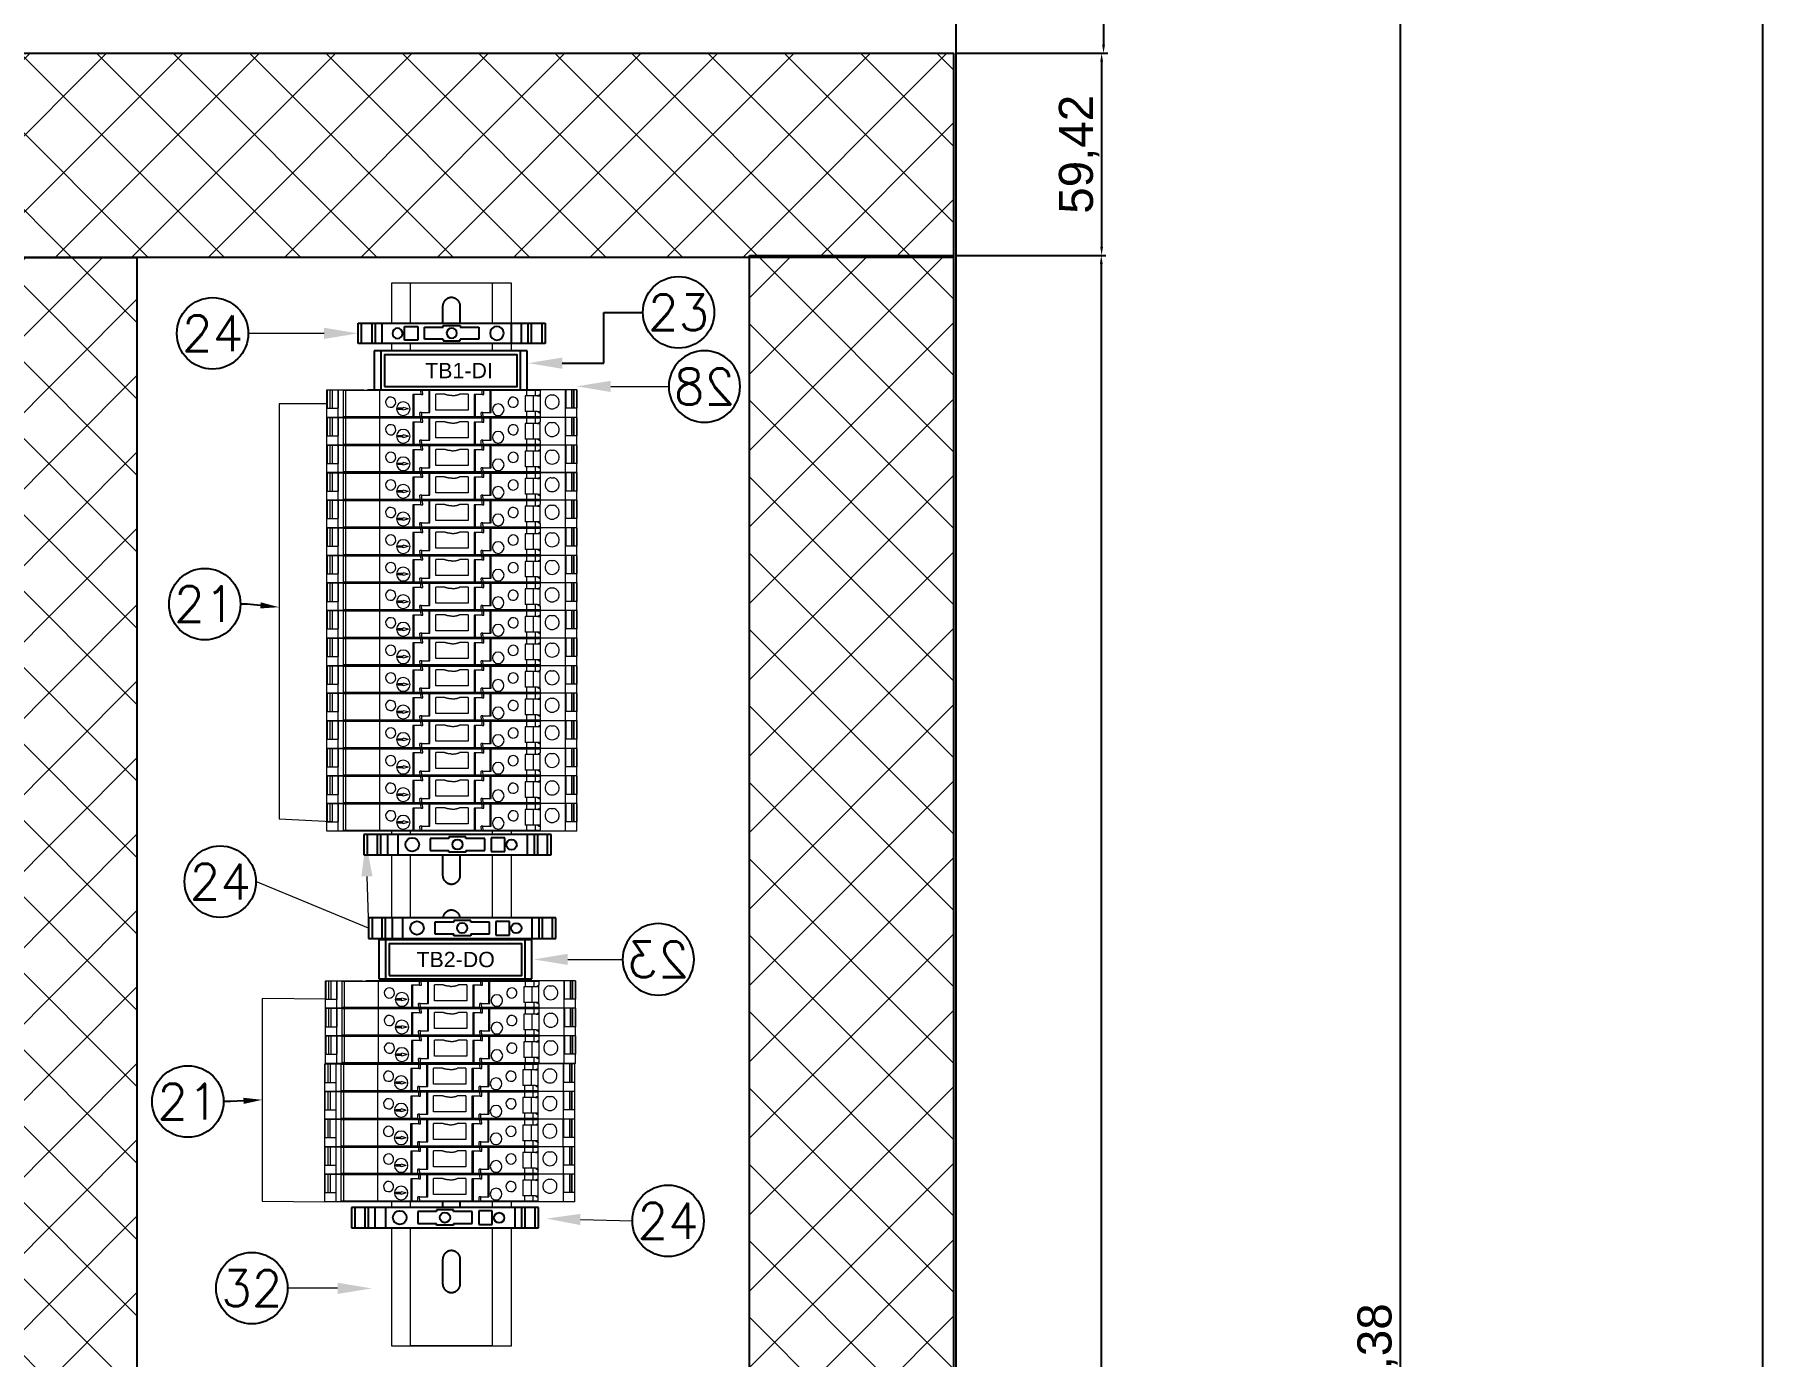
# Model space of a CAD drawing. Header units: millimetres. Extents: x 2205 to 3814, y 620 to 2277.
# Drawn here: x 3306 to 3814, y 1456 to 1845 of the extents above; entities that cross this region are included whole.
import ezdxf
from ezdxf import colors
from ezdxf.entities.mleader import LeaderData, LeaderLine
from ezdxf.enums import TextEntityAlignment as Align
from ezdxf.math import Vec2, Vec3

# ---------------------------------------------------------------- set-up
doc = ezdxf.new("R2010")
doc.units = ezdxf.units.MM
doc.set_wipeout_variables(frame=1)
for name, color, linetype, lineweight in [('EL-achurados', 7, 'Continuous', 9), ('EL-componentes', 7, 'Continuous', 25), ('EL-Cotas', 7, 'Continuous', 18)]:
    doc.layers.add(name, color=color, linetype=linetype, lineweight=lineweight)
doc.styles.add('ROMANS', font='romans.shx', dxfattribs={"height": 14})
doc.styles.get("Standard").update_dxf_attribs({"font": 'arial.ttf'})
doc.dimstyles.new('ISO-25', dxfattribs={"dimtxt": 2.5, "dimasz": 2.5, "dimexe": 1.25, "dimexo": 0.625, "dimtad": 1, "dimtxsty": 'Standard', "dimcen": 2.5, "dimadec": 0, "dimazin": 0, "dimtfac": 1, "dimtmove": 0, "dimatfit": 3, "dimfxl": 1, "dimarcsym": 0})

# ---------------------------------------------------------------- blocks, each defined once
blk = doc.blocks.new('*U20')
blk.add_wipeout([(1.79, 48.55), (314.15, 48.55), (314.15, 13.55), (1.79, 13.55)])
for points in [[(1.78, 48.55), (314.16, 48.55), (314.16, 13.55), (1.78, 13.55)], [(1.79, 43.05), (314.15, 43.05), (314.15, 19.05), (1.79, 19.05), (1.79, 31.05)]]:
    blk.add_lwpolyline(points, close=True)
at = {"layer": 'EL-componentes', "color": 7, "linetype": 'Continuous', "lineweight": 25}
for points in [[(15.76, 33.55), (12.29, 33.55), (8.82, 33.55), (6.04, 33.55), (6.04, 31.05), (6.04, 28.55), (8.82, 28.55), (12.29, 28.55), (15.76, 28.55), (17.37, 28.55), (18.17, 29.8), (18.97, 31.05), (18.17, 32.3), (17.37, 33.55), (15.76, 33.55)], [(35.76, 33.55), (32.29, 33.55), (28.82, 33.55), (26.04, 33.55), (26.04, 31.05), (26.04, 28.55), (28.82, 28.55), (32.29, 28.55), (35.76, 28.55), (37.37, 28.55), (38.17, 29.8), (38.97, 31.05), (38.17, 32.3), (37.37, 33.55), (35.76, 33.55)], [(55.76, 33.55), (52.29, 33.55), (48.82, 33.55), (46.04, 33.55), (46.04, 31.05), (46.04, 28.55), (48.82, 28.55), (52.29, 28.55), (55.76, 28.55), (57.37, 28.55), (58.17, 29.8), (58.97, 31.05), (58.17, 32.3), (57.37, 33.55), (55.76, 33.55)], [(75.76, 33.55), (72.29, 33.55), (68.82, 33.55), (66.04, 33.55), (66.04, 31.05), (66.04, 28.55), (68.82, 28.55), (72.29, 28.55), (75.76, 28.55), (77.37, 28.55), (78.17, 29.8), (78.97, 31.05), (78.17, 32.3), (77.37, 33.55), (75.76, 33.55)], [(95.76, 33.55), (92.29, 33.55), (88.82, 33.55), (86.04, 33.55), (86.04, 31.05), (86.04, 28.55), (88.82, 28.55), (92.29, 28.55), (95.76, 28.55), (97.37, 28.55), (98.17, 29.8), (98.97, 31.05), (98.17, 32.3), (97.37, 33.55), (95.76, 33.55)], [(115.76, 33.55), (112.29, 33.55), (108.82, 33.55), (106.04, 33.55), (106.04, 31.05), (106.04, 28.55), (108.82, 28.55), (112.29, 28.55), (115.76, 28.55), (117.37, 28.55), (118.17, 29.8), (118.97, 31.05), (118.17, 32.3), (117.37, 33.55), (115.76, 33.55)], [(135.76, 33.55), (132.29, 33.55), (128.82, 33.55), (126.04, 33.55), (126.04, 31.05), (126.04, 28.55), (128.82, 28.55), (132.29, 28.55), (135.76, 28.55), (137.37, 28.55), (138.17, 29.8), (138.97, 31.05), (138.17, 32.3), (137.37, 33.55), (135.76, 33.55)], [(155.76, 33.55), (152.29, 33.55), (148.82, 33.55), (146.04, 33.55), (146.04, 31.05), (146.04, 28.55), (148.82, 28.55), (152.29, 28.55), (155.76, 28.55), (157.37, 28.55), (158.17, 29.8), (158.97, 31.05), (158.17, 32.3), (157.37, 33.55), (155.76, 33.55)], [(175.76, 33.55), (172.29, 33.55), (168.82, 33.55), (166.04, 33.55), (166.04, 31.05), (166.04, 28.55), (168.82, 28.55), (172.29, 28.55), (175.76, 28.55), (177.37, 28.55), (178.17, 29.8), (178.97, 31.05), (178.17, 32.3), (177.37, 33.55), (175.76, 33.55)], [(195.76, 33.55), (192.29, 33.55), (188.82, 33.55), (186.04, 33.55), (186.04, 31.05), (186.04, 28.55), (188.82, 28.55), (192.29, 28.55), (195.76, 28.55), (197.37, 28.55), (198.17, 29.8), (198.97, 31.05), (198.17, 32.3), (197.37, 33.55), (195.76, 33.55)], [(215.76, 33.55), (212.29, 33.55), (208.82, 33.55), (206.04, 33.55), (206.04, 31.05), (206.04, 28.55), (208.82, 28.55), (212.29, 28.55), (215.76, 28.55), (217.37, 28.55), (218.17, 29.8), (218.97, 31.05), (218.17, 32.3), (217.37, 33.55), (215.76, 33.55)], [(235.76, 33.55), (232.29, 33.55), (228.82, 33.55), (226.04, 33.55), (226.04, 31.05), (226.04, 28.55), (228.82, 28.55), (232.29, 28.55), (235.76, 28.55), (237.37, 28.55), (238.17, 29.8), (238.97, 31.05), (238.17, 32.3), (237.37, 33.55), (235.76, 33.55)], [(255.76, 33.55), (252.29, 33.55), (248.82, 33.55), (246.04, 33.55), (246.04, 31.05), (246.04, 28.55), (248.82, 28.55), (252.29, 28.55), (255.76, 28.55), (257.37, 28.55), (258.17, 29.8), (258.97, 31.05), (258.17, 32.3), (257.37, 33.55), (255.76, 33.55)], [(275.76, 33.55), (272.29, 33.55), (268.82, 33.55), (266.04, 33.55), (266.04, 31.05), (266.04, 28.55), (268.82, 28.55), (272.29, 28.55), (275.76, 28.55), (277.37, 28.55), (278.17, 29.8), (278.97, 31.05), (278.17, 32.3), (277.37, 33.55), (275.76, 33.55)], [(295.76, 33.55), (292.29, 33.55), (288.82, 33.55), (286.04, 33.55), (286.04, 31.05), (286.04, 28.55), (288.82, 28.55), (292.29, 28.55), (295.76, 28.55), (297.37, 28.55), (298.17, 29.8), (298.97, 31.05), (298.17, 32.3), (297.37, 33.55), (295.76, 33.55)]]:
    blk.add_rational_spline(points, [1, 1, 1, 0.707107250279, 1, 0.707107250279, 1, 1, 1, 0.866024791583, 1, 0.866024791583, 1, 0.866024791583, 1], degree=2, knots=[0, 0, 0, 1, 1, 2.570795, 2.570795, 4.14159, 4.14159, 5.14159, 5.14159, 6.18879, 6.18879, 7.23599, 7.23599, 8.28319, 8.28319, 8.28319], dxfattribs=at)
blk = doc.blocks.new('1492-erl35')
at = {"color": 7, "linetype": 'Continuous', "lineweight": 20}
blk.add_wipeout([(0, -27.5), (6, -27.5), (6, 27.5), (0, 27.5)], dxfattribs=at).dxf.layer = 'EL-componentes'
at = {"layer": 'EL-componentes', "color": 7, "linetype": 'Continuous'}
for p, q in [((6, 27.5), (0, 27.5)), ((0, 27.5), (0, -27.5)), ((6, 26.5), (0, 26.5)), ((6, -27.5), (6, 27.5)), ((0, 23.5), (6, 23.5)), ((0, 22.5), (6, 22.5)), ((0, 20.5), (6, 20.5)), ((6, 17.5), (0, 17.5)), ((4.8, 8), (1.3, 8)), ((1.3, 8), (1.3, 2.5)), ((4.8, 2.5), (4.8, 8)), ((0.8, -2.5), (0.8, 2.5)), ((0.8, 2.5), (1.3, 2.5)), ((5.3, 2.5), (4.8, 2.5)), ((5.3, -2.5), (5.3, 2.5)), ((1.3, -2.5), (0.8, -2.5)), ((1.3, -2.5), (1.3, -8)), ((4.8, -8), (4.8, -2.5)), ((4.8, -8), (4.8, -2.5)), ((4.8, -2.5), (5.3, -2.5)), ((5, -9.91), (1, -9.91)), ((1, -9.91), (1, -13.91)), ((1.3, -8), (4.8, -8)), ((5, -13.91), (5, -9.91)), ((1, -13.91), (5, -13.91)), ((6, -20.5), (0, -20.5)), ((6, -22.5), (0, -22.5)), ((6, -23.5), (0, -23.5)), ((0, -26.5), (6, -26.5)), ((0, -27.5), (6, -27.5))]:
    blk.add_line(p, q, dxfattribs=at)
for centre, radius in [((3.05, 13.29), 2), ((3.05, 0), 1.5), ((3, -15.9), 1.5)]:
    blk.add_circle(centre, radius, dxfattribs=at)
blk = doc.blocks.new('1492-JD3FB')
at = {"color": 7, "linetype": 'Continuous', "lineweight": 9}
blk.add_wipeout([(36.75, 0), (36.75, -8.1), (-36.75, -8.1), (-36.75, -6.35), (-36.75, 0), (-36.75, 0)], dxfattribs=at).dxf.layer = 'EL-componentes'
at = {"layer": 'EL-componentes', "color": 7, "linetype": 'Continuous', "lineweight": 9}
for p, q in [((-36.75, 0), (36.75, 0)), ((-36.75, 0), (-36.75, -8.1)), ((-36.69, -2.7), (-33.45, -2.7)), ((-36.69, -8.1), (-36.69, -2.7)), ((-35.86, -8.1), (-35.86, -2.7)), ((-35.65, -8.1), (-35.65, -2.7)), ((-35.19, -8.1), (-35.19, -2.7)), ((-33.45, -8.1), (-33.45, -2.7)), ((-33.39, 0), (-33.39, -8.1)), ((-31.42, -3.93), (-31.01, -3.23)), ((-27.89, -3.23), (-27.48, -3.93)), ((-26.02, -0.2), (-9.16, -0.2)), ((-26.02, -0.2), (-26.02, -1.25)), ((-26, 0), (-26, -0.2)), ((-26, -1.26), (-26, -6.84)), ((-26, -1.71), (-25.22, -1.71)), ((-25.16, -1.75), (-21.52, -1.75)), ((-24.55, -0.2), (-24.55, -1.75)), ((-24, -1.75), (-24, -6.35)), ((-23.64, 0), (-23.64, -0.2)), ((-23.43, 0), (-23.43, -0.2)), ((-22.07, -0.2), (-22.07, -1.75)), ((-21.75, 0), (-21.75, -0.2)), ((-21.52, -6.35), (-21.52, -1.75)), ((-9.12, -1.45), (-11.53, -1.45)), ((-11.53, -1.45), (-11.53, -7.9)), ((-11.44, -7.9), (-11.44, -1.45)), ((-11.2, -7.9), (-11.2, -1.45)), ((-9.16, -0.2), (-9.12, -1.45)), ((-8.66, -0.2), (-8.62, -1.45)), ((-8.66, -0.2), (8.84, -0.2)), ((-6.85, -6.75), (-6.85, -0.2)), ((-6.52, -6.75), (-6.52, -0.2)), ((-4.77, -2.15), (4.73, -2.15)), ((-4.77, -6.85), (-4.77, -2.15)), ((4.73, -2.15), (4.73, -6.85)), ((8.88, -1.45), (6.47, -1.45)), ((6.47, -1.45), (6.47, -7.9)), ((6.8, -7.9), (6.8, -1.45)), ((8.84, -0.2), (8.88, -1.45)), ((9.34, -0.2), (9.38, -1.45)), ((9.34, -0.2), (31.97, -0.2)), ((11.15, -6.75), (11.15, -0.2)), ((11.48, -6.75), (11.48, -0.2)), ((12.78, -2.6), (14.28, -2.18)), ((12.78, -2.6), (14.28, -2.98)), ((14.28, -2.18), (14.28, -2.38)), ((14.28, -2.38), (15.78, -2.38)), ((14.28, -2.83), (14.28, -2.98)), ((15.78, -2.83), (14.28, -2.83)), ((15.78, -2.38), (15.78, -2.83)), ((21.26, -7.9), (21.26, -0.2)), ((22.85, 0), (22.85, -0.2)), ((26, 0), (26, -0.2)), ((31.26, -7.9), (31.26, -0.2)), ((31.97, -7.9), (31.97, -0.2)), ((33.39, 0), (33.39, -8.1)), ((36.69, -2.7), (33.45, -2.7)), ((33.45, -8.1), (33.45, -2.7)), ((35.19, -8.1), (35.19, -2.7)), ((35.86, -8.1), (35.86, -2.7)), ((36.69, -8.1), (36.69, -2.7)), ((36.75, 0), (36.75, -8.1)), ((-36.75, -8.1), (24.85, -8.1)), ((-29.04, -6.63), (-29.86, -6.63)), ((-26.02, -6.85), (-26.02, -7.9)), ((-26.02, -7.9), (-9.39, -7.9)), ((-25.22, -6.39), (-26, -6.39)), ((-26, -8.1), (-26, -7.9)), ((-25.16, -6.35), (-21.52, -6.35)), ((-24.55, -6.35), (-24.55, -7.9)), ((-23.64, -8.1), (-23.64, -7.9)), ((-23.43, -8.1), (-23.43, -7.9)), ((-22.07, -6.35), (-22.07, -7.9)), ((-21.75, -8.1), (-21.75, -7.9)), ((-9.43, -6.75), (-9.39, -7.9)), ((-8.93, -6.75), (-8.89, -7.9)), ((-8.93, -6.75), (-6.52, -6.75)), ((-8.89, -7.9), (8.61, -7.9)), ((-4.77, -6.85), (-2.23, -6.85)), ((0.04, -6.45), (-0.09, -6.45)), ((2.18, -6.85), (4.73, -6.85)), ((8.57, -6.75), (8.61, -7.9)), ((9.07, -6.75), (9.11, -7.9)), ((9.07, -6.75), (11.48, -6.75)), ((9.11, -7.9), (31.97, -7.9)), ((22.85, -7.9), (22.85, -8.1)), ((24.25, -8.1), (24.25, -7.9)), ((24.74, -8.1), (24.74, -7.9)), ((36.75, -8.1), (25.87, -8.1)), ((26, -7.9), (26, -8.1))]:
    blk.add_line(p, q, dxfattribs=at)
for centre, radius, start, end in [((-29.45, -4.6), 2.08, 161.2858, 258.7136), ((-29.45, -4.6), 2.08, 41.287, 138.7136), ((-29.45, -4.6), 2.08, 281.2869, 18.7136), ((-18.02, -4.5), 1.5, 331.3521, 331.352), ((-13.62, -2.3), 1.7, 0, 359.9999), ((14.28, -2.6), 2, 0, 359.9999), ((17.98, -4.5), 1.5, 331.3521, 331.352)]:
    blk.add_arc(centre, radius, start, end, dxfattribs=at)
for points, degree in [([(-25.16, -1.75), (-26.02, -1.25)], 1), ([(-9.12, -1.45), (-9.12, -1.45), (-9.01, -1.45), (-8.81, -1.45), (-8.62, -1.45)], 4), ([(8.88, -1.45), (8.88, -1.45), (8.99, -1.45), (9.19, -1.45), (9.38, -1.45)], 4), ([(-25.16, -6.35), (-26.02, -6.85)], 1), ([(-8.93, -6.75), (-8.93, -6.75), (-9.04, -6.75), (-9.23, -6.75), (-9.43, -6.75)], 4), ([(9.07, -6.75), (9.07, -6.75), (8.96, -6.75), (8.77, -6.75), (8.57, -6.75)], 4)]:
    blk.add_open_spline(points, degree=degree, dxfattribs=at)
for points, knots in [([(-8.66, -0.2), (-8.71, -0.2), (-8.75, -0.2), (-8.8, -0.2), (-8.89, -0.2), (-8.97, -0.2), (-9.01, -0.2), (-9.07, -0.2), (-9.12, -0.2), (-9.13, -0.2), (-9.15, -0.2), (-9.16, -0.2), (-9.16, -0.2), (-9.16, -0.2), (-9.16, -0.2)], [0, 0, 0, 0, 0, 0, 0.334792, 0.334792, 0.334792, 0.669872, 0.669872, 0.669872, 1.004866, 1.004866, 1.004866, 1.111, 1.111, 1.111, 1.111, 1.111, 1.111]), ([(9.34, -0.2), (9.29, -0.2), (9.25, -0.2), (9.2, -0.2), (9.11, -0.2), (9.03, -0.2), (8.99, -0.2), (8.93, -0.2), (8.88, -0.2), (8.87, -0.2), (8.85, -0.2), (8.84, -0.2), (8.84, -0.2), (8.84, -0.2), (8.84, -0.2)], [0, 0, 0, 0, 0, 0, 0.334792, 0.334792, 0.334792, 0.669872, 0.669872, 0.669872, 1.004866, 1.004866, 1.004866, 1.111, 1.111, 1.111, 1.111, 1.111, 1.111]), ([(-9.39, -7.9), (-9.34, -7.9), (-9.3, -7.9), (-9.25, -7.9), (-9.16, -7.9), (-9.08, -7.9), (-9.04, -7.9), (-8.98, -7.9), (-8.93, -7.9), (-8.92, -7.9), (-8.9, -7.9), (-8.89, -7.9), (-8.89, -7.9), (-8.89, -7.9), (-8.89, -7.9)], [0, 0, 0, 0, 0, 0, 0.334792, 0.334792, 0.334792, 0.669872, 0.669872, 0.669872, 1.004866, 1.004866, 1.004866, 1.111, 1.111, 1.111, 1.111, 1.111, 1.111]), ([(-0.09, -6.45), (-0.22, -6.45), (-0.35, -6.45), (-0.48, -6.46), (-0.7, -6.48), (-0.92, -6.51), (-1, -6.52), (-1.18, -6.55), (-1.35, -6.58), (-1.43, -6.6), (-1.65, -6.66), (-1.86, -6.72), (-1.98, -6.76), (-2.11, -6.8), (-2.23, -6.85)], [0, 0, 0, 0, 0, 0, 1.205221, 1.205221, 1.205221, 2.008744, 2.008744, 2.008744, 2.812428, 2.812428, 2.812428, 4.01764, 4.01764, 4.01764, 4.01764, 4.01764, 4.01764]), ([(0.04, -6.45), (0.17, -6.45), (0.3, -6.45), (0.43, -6.46), (0.65, -6.48), (0.87, -6.51), (0.95, -6.52), (1.13, -6.55), (1.3, -6.58), (1.38, -6.6), (1.6, -6.66), (1.81, -6.72), (1.93, -6.76), (2.06, -6.8), (2.18, -6.85)], [0, 0, 0, 0, 0, 0, 1.205221, 1.205221, 1.205221, 2.008744, 2.008744, 2.008744, 2.812428, 2.812428, 2.812428, 4.01764, 4.01764, 4.01764, 4.01764, 4.01764, 4.01764]), ([(8.61, -7.9), (8.66, -7.9), (8.7, -7.9), (8.75, -7.9), (8.84, -7.9), (8.92, -7.9), (8.96, -7.9), (9.02, -7.9), (9.07, -7.9), (9.08, -7.9), (9.1, -7.9), (9.11, -7.9), (9.11, -7.9), (9.11, -7.9), (9.11, -7.9)], [0, 0, 0, 0, 0, 0, 0.334792, 0.334792, 0.334792, 0.669872, 0.669872, 0.669872, 1.004866, 1.004866, 1.004866, 1.111, 1.111, 1.111, 1.111, 1.111, 1.111])]:
    blk.add_open_spline(points, degree=5, knots=knots, dxfattribs=at)
blk = doc.blocks.new('_TagCircle')
at = {"linetype": 'Continuous', "transparency": 16777216}
blk.add_wipeout([(-0.09, 3), (-0.28, 2.99), (-0.47, 2.96), (-0.65, 2.93), (-0.84, 2.88), (-1.02, 2.82), (-1.19, 2.75), (-1.36, 2.67), (-1.53, 2.58), (-1.69, 2.48), (-1.84, 2.37), (-1.98, 2.25), (-2.12, 2.12), (-2.25, 1.98), (-2.37, 1.84), (-2.48, 1.69), (-2.58, 1.53), (-2.67, 1.36), (-2.75, 1.19), (-2.82, 1.02), (-2.88, 0.84), (-2.93, 0.65), (-2.96, 0.47), (-2.99, 0.28), (-3, 0.09), (-3, -0.09), (-2.99, -0.28), (-2.96, -0.47), (-2.93, -0.65), (-2.88, -0.84), (-2.82, -1.02), (-2.75, -1.19), (-2.67, -1.36), (-2.58, -1.53), (-2.48, -1.69), (-2.37, -1.84), (-2.25, -1.98), (-2.12, -2.12), (-1.98, -2.25), (-1.84, -2.37), (-1.69, -2.48), (-1.53, -2.58), (-1.36, -2.67), (-1.19, -2.75), (-1.02, -2.82), (-0.84, -2.88), (-0.65, -2.93), (-0.47, -2.96), (-0.28, -2.99), (-0.09, -3), (0, -3), (0.09, -3), (0.28, -2.99), (0.47, -2.96), (0.65, -2.93), (0.84, -2.88), (1.02, -2.82), (1.19, -2.75), (1.36, -2.67), (1.53, -2.58), (1.69, -2.48), (1.84, -2.37), (1.98, -2.25), (1.98, -2.25), (2.12, -2.12), (2.25, -1.98), (2.37, -1.84), (2.48, -1.69), (2.58, -1.53), (2.67, -1.36), (2.75, -1.19), (2.82, -1.02), (2.88, -0.84), (2.93, -0.65), (2.96, -0.47), (2.99, -0.28), (3, 0), (3, 0.09), (2.99, 0.28), (2.98, 0.38), (2.96, 0.47), (2.93, 0.65), (2.88, 0.84), (2.82, 1.02), (2.75, 1.19), (2.67, 1.36), (2.58, 1.53), (2.48, 1.69), (2.37, 1.84), (2.25, 1.98), (2.12, 2.12), (1.98, 2.25), (1.84, 2.37), (1.69, 2.48), (1.55, 2.58), (1.36, 2.67), (1.19, 2.75), (1.02, 2.82), (0.84, 2.88), (0.65, 2.93), (0.47, 2.96), (0.28, 2.99), (0.09, 3)], dxfattribs=at)
at = {"color": 0, "linetype": 'ByBlock', "lineweight": -2, "transparency": 16777216}
blk.add_circle((0, 0), 3, dxfattribs=at)
at = {"layer": 'EL-Cotas', "color": 0, "transparency": 16777216, "style": 'ROMANS'}
blk.add_attdef('#', text='', height=3, dxfattribs=at).set_placement((0, -1.5), align=Align.CENTER)
blk = doc.blocks.new('1492-GM35')
at = {"linetype": 'Continuous'}
blk.add_wipeout([(-22.5, 0), (-22.5, -11.5), (22.5, -11.5), (22.5, 0)], dxfattribs=at).dxf.layer = 'EL-componentes'
at = {"layer": 'EL-componentes', "linetype": 'Continuous'}
for p, q in [((-22.5, -11.5), (-22.5, 0)), ((-22.5, 0), (22.5, 0)), ((-20.5, -11.5), (-20.5, 0)), ((20.5, 0), (20.5, -11.5)), ((22.5, 0), (22.5, -11.5)), ((22.5, -11.5), (-22.5, -11.5))]:
    blk.add_line(p, q, dxfattribs=at)
blk.add_lwpolyline([(-19.44, -1.03), (19.58, -1.03), (19.58, -10.35), (-19.44, -10.35)], close=True, dxfattribs=at)
blk = doc.blocks.new('*U39')
at = {"layer": 'EL-achurados'}
h = blk.add_hatch(dxfattribs=at)
h.set_pattern_fill('ANSI37', color=256, scale=5)
h.set_pattern_definition([(45, (-3296.94, -362.605), (-11.22532, 11.22532), []), (135, (-3296.94, -362.605), (-11.22532, -11.22532), [])])
h.paths.add_polyline_path([(0, 0), (300, 0), (300, -60), (0, -60)])
at = {"layer": 'EL-componentes'}
blk.add_lwpolyline([(0, 0), (300, 0), (300, -60), (0, -60)], close=True, dxfattribs=at)
blk = doc.blocks.new('*U42')
at = {"layer": 'EL-achurados'}
h = blk.add_hatch(dxfattribs=at)
h.set_pattern_fill('ANSI37', color=256, scale=5)
h.set_pattern_definition([(45, (-3536.94, -1222.605), (-11.22532, 11.22532), []), (135, (-3536.94, -1222.605), (-11.22532, -11.22532), [])])
h.paths.add_polyline_path([(0, 0), (60, 0), (60, -920), (0, -920)])
at = {"layer": 'EL-componentes'}
blk.add_lwpolyline([(0, 0), (60, 0), (60, -920), (0, -920)], close=True, dxfattribs=at)
blk = doc.blocks.new('*D43')
at = {"color": 0, "lineweight": -2, "transparency": 16777216}
for p, q in [((3577.72, 2149.2), (3708.94, 2149.2)), ((3707.69, 2146.7), (3707.69, 746.33)), ((3577.72, 743.83), (3708.94, 743.83))]:
    blk.add_line(p, q, dxfattribs=at)
at = {"color": 0, "transparency": 16777216}
for points in [[(3707.27, 2146.7), (3708.1, 2146.7), (3707.69, 2149.2)], [(3707.27, 746.33), (3708.1, 746.33), (3707.69, 743.83)]]:
    blk.add_solid(points, dxfattribs=at)
at = {"layer": 'Defpoints', "color": 0, "transparency": 16777216}
for p in [(3577.09, 2149.2), (3577.09, 743.83), (3707.69, 743.83)]:
    blk.add_point(p, dxfattribs=at)
at = {"color": 0, "transparency": 16777216, "insert": (3701.05, 1446.51), "char_height": 2.5, "attachment_point": 5, "rotation": 90}
blk.add_mtext('{\\H4x;1405,38}', dxfattribs=at)
blk = doc.blocks.new('*D44')
at = {"color": 0, "lineweight": -2, "transparency": 16777216}
for p, q in [((3604.33, 2149.41), (3621.74, 2149.41)), ((3620.49, 2146.91), (3620.49, 1841.54)), ((3577.01, 1839.04), (3621.74, 1839.04))]:
    blk.add_line(p, q, dxfattribs=at)
at = {"color": 0, "transparency": 16777216}
for points in [[(3620.07, 2146.91), (3620.91, 2146.91), (3620.49, 2149.41)], [(3620.07, 1841.54), (3620.91, 1841.54), (3620.49, 1839.04)]]:
    blk.add_solid(points, dxfattribs=at)
at = {"layer": 'Defpoints', "color": 0, "transparency": 16777216}
for p in [(3603.71, 2149.41), (3576.39, 1839.04), (3620.49, 1839.04)]:
    blk.add_point(p, dxfattribs=at)
at = {"color": 0, "transparency": 16777216, "insert": (3613.85, 1994.22), "char_height": 2.5, "attachment_point": 5, "rotation": 90}
blk.add_mtext('{\\H4x;310,38}', dxfattribs=at)
blk = doc.blocks.new('*D45')
at = {"color": 0, "lineweight": -2, "transparency": 16777216}
for p, q in [((3577.72, 1839.04), (3621.17, 1839.04)), ((3619.92, 1836.54), (3619.92, 1782.12)), ((3577.04, 1779.62), (3621.17, 1779.62))]:
    blk.add_line(p, q, dxfattribs=at)
at = {"color": 0, "transparency": 16777216}
for points in [[(3619.51, 1836.54), (3620.34, 1836.54), (3619.92, 1839.04)], [(3619.51, 1782.12), (3620.34, 1782.12), (3619.92, 1779.62)]]:
    blk.add_solid(points, dxfattribs=at)
at = {"layer": 'Defpoints', "color": 0, "transparency": 16777216}
for p in [(3577.09, 1839.04), (3576.42, 1779.62), (3619.92, 1779.62)]:
    blk.add_point(p, dxfattribs=at)
at = {"color": 0, "transparency": 16777216, "insert": (3613.29, 1809.33), "char_height": 2.5, "attachment_point": 5, "rotation": 90}
blk.add_mtext('{\\H4x;59,42}', dxfattribs=at)
blk = doc.blocks.new('*D46')
at = {"color": 0, "lineweight": -2, "transparency": 16777216}
for p, q in [((3577.72, 1779.62), (3621.07, 1779.62)), ((3619.82, 1777.12), (3619.82, 862.12)), ((3577.04, 859.62), (3621.07, 859.62))]:
    blk.add_line(p, q, dxfattribs=at)
at = {"color": 0, "transparency": 16777216}
for points in [[(3619.41, 1777.12), (3620.24, 1777.12), (3619.82, 1779.62)], [(3619.41, 862.12), (3620.24, 862.12), (3619.82, 859.62)]]:
    blk.add_solid(points, dxfattribs=at)
at = {"layer": 'Defpoints', "color": 0, "transparency": 16777216}
for p in [(3577.09, 1779.62), (3576.42, 859.62), (3619.82, 859.62)]:
    blk.add_point(p, dxfattribs=at)
at = {"color": 0, "transparency": 16777216, "insert": (3614.09, 1319.62), "char_height": 2.5, "attachment_point": 5, "rotation": 90}
blk.add_mtext('{\\H4x;920}', dxfattribs=at)

msp = doc.modelspace()

# ---------------------------------------------------------------- linework, layer by layer
at = {"layer": 'EL-Cotas', "color": 7, "linetype": 'Continuous', "lineweight": 5}
msp.add_lwpolyline([(3391.856, 1561.128), (3373.196, 1561.262), (3373.196, 1501.794), (3391.571, 1501.564)], dxfattribs=at)

# ---------------------------------------------------------------- block references
at = {"linetype": 'Continuous', "lineweight": 25}
msp.add_blockref('*U39', (3276.389, 1839.036), dxfattribs=at)
at = {"color": 1, "linetype": 'Continuous', "lineweight": 25}
for p in [(3276.389, 1779.036), (3516.417, 1779.619)]:
    msp.add_blockref('*U42', p, dxfattribs=at)
at = {"layer": 'EL-Cotas', "color": 7, "linetype": 'Continuous', "lineweight": 5, "ltscale": 0.1, "rotation": 270}
msp.add_blockref('*U20', (3397.78, 1773.369), dxfattribs=at)

# ---------------------------------------------------------------- dimensions: what is measured, and where the dimension line sits
for base, p1, p2, picture, middle in [((3620.489, 1839.036), (3603.708, 2149.412), (3576.389, 1839.036), '*D44', (3613.855, 1994.224)), ((3707.688, 743.825), (3577.093, 2149.203), (3577.093, 743.825), '*D43', (3701.053, 1446.514)), ((3619.923, 1779.619), (3577.093, 1839.036), (3576.417, 1779.619), '*D45', (3613.288, 1809.327)), ((3619.825, 859.619), (3577.093, 1779.619), (3576.417, 859.619), '*D46', (3614.094, 1319.619))]:
    dim = msp.add_linear_dim(base=base, p1=p1, p2=p2, angle=90, text='{\\H4x;<>}', dimstyle='ISO-25')
    dim.commit()
    dim.dimension.update_dxf_attribs({"geometry": picture, "text_midpoint": middle})

# ---------------------------------------------------------------- leaders
at = {"color": 7, "linetype": 'Continuous', "lineweight": 5, "ltscale": 0.1}
ml = msp.add_multileader_block('Standard', dxfattribs=at)
ml.set_content('_TagCircle', color=7, scale=3.5)
ml.set_attribute('#', '21', width=0)
ml.set_leader_properties(color=256, linetype='ByLayer', lineweight=-1)
ml.build(insert=Vec2(0, 0))
ml.multileader.update_dxf_attribs({"text_right_attachment_type": 6, "dogleg_length": 1, "arrow_head_size": 5.5, "scale": 2})
ctx = ml.context
ctx.base_point, ctx.scale, ctx.char_height, ctx.arrow_head_size, ctx.landing_gap_size, ctx.plane_origin = Vec3(3345.821, 1677.171), 2, 7.5, 5.5, 4, Vec3(3320.731, 1601.65)
ctx.right_attachment = 6
notes = []
notes.append((ctx, [(1, (1, 1, 0), (3368.821, 1677.171), (-1, 0), 2, [(0, [(3378.167, 1676.27)], 0, [])])]))
ctx.block.insert = Vec3(3356.321, 1677.171)
ml = msp.add_multileader_block('Standard', dxfattribs=at)
ml.set_content('_TagCircle', color=7, scale=3.5)
ml.set_attribute('#', '21', width=0)
ml.set_leader_properties(color=256, linetype='ByLayer', lineweight=-1)
ml.build(insert=Vec2(0, 0))
ml.multileader.update_dxf_attribs({"text_right_attachment_type": 6, "dogleg_length": 1, "arrow_head_size": 5.5, "scale": 2})
ctx = ml.context
ctx.base_point, ctx.scale, ctx.char_height, ctx.arrow_head_size, ctx.landing_gap_size, ctx.plane_origin = Vec3(3340.85, 1531.032), 2, 7.5, 5.5, 4, Vec3(3315.76, 1511.301)
ctx.right_attachment = 6
notes.append((ctx, [(1, (1, 1, 0), (3363.85, 1531.032), (-1, 0), 2, [(0, [(3373.196, 1531.528)], 0, [])])]))
ctx.block.insert = Vec3(3351.35, 1531.032)
at = {"layer": 'EL-Cotas', "color": 7, "linetype": 'Continuous', "lineweight": 5, "ltscale": 0.1}
ml = msp.add_multileader_block('Standard', dxfattribs=at)
ml.set_content('_TagCircle', color=7, scale=3.5)
ml.set_attribute('#', '32', width=0)
ml.set_leader_properties(color=256, linetype='ByLayer', lineweight=-1)
ml.build(insert=Vec2(0, 0))
ml.multileader.update_dxf_attribs({"has_dogleg": 0, "text_right_attachment_type": 6, "dogleg_length": 1, "arrow_head_size": 10, "scale": 2})
ctx = ml.context
ctx.base_point, ctx.scale, ctx.char_height, ctx.arrow_head_size, ctx.landing_gap_size, ctx.plane_origin = Vec3(3359.647, 1476.196), 2, 8, 10, 4, Vec3(3415.36, 1476.1)
ctx.right_attachment = 6
notes.append((ctx, [(0, (1, 1, 0), (3382.647, 1476.196), (-1, 0), 2, [(0, [(3405.377, 1476.128)], 0, [])])]))
ctx.block.insert = Vec3(3370.147, 1476.196)
for ctx, leaders in notes:
    for number, flags, end, landing, length, lines in leaders:
        leader = LeaderData()
        leader.index, (leader.has_last_leader_line, leader.has_dogleg_vector, leader.attachment_direction) = number, flags
        leader.last_leader_point, leader.dogleg_vector, leader.dogleg_length = Vec3(end), Vec3(landing), length
        for number, points, colour, breaks in lines:
            line = LeaderLine()
            line.index, line.vertices, line.color, line.breaks = number, Vec3.list(points), colors.encode_raw_color(colour), breaks
            leader.lines.append(line)
        ctx.leaders.append(leader)

# ---------------------------------------------------------------- next in the draw order: block references
at = {"color": 7, "linetype": 'Continuous', "lineweight": 25, "rotation": 180}
msp.add_blockref('1492-JD3FB', (3428.949, 1731.994), dxfattribs=at)
at = {"layer": 'EL-componentes', "xscale": -1, "rotation": 270}
msp.add_blockref('1492-erl35', (3428.897, 1753.717), dxfattribs=at)
at = {"layer": 'EL-componentes', "rotation": 90.00000000000004}
for p in [(3431.983, 1578.956), (3426.921, 1493.893)]:
    msp.add_blockref('1492-erl35', p, dxfattribs=at)

# ---------------------------------------------------------------- next in the draw order: block references
at = {"color": 7, "linetype": 'Continuous', "lineweight": 25, "rotation": 180}
msp.add_blockref('1492-JD3FB', (3428.941, 1723.893), dxfattribs=at)
at = {"layer": 'EL-componentes', "xscale": -1, "rotation": 180}
msp.add_blockref('1492-GM35', (3429.977, 1567.044), dxfattribs=at)

# ---------------------------------------------------------------- next in the draw order: leaders
at = {"color": 7, "linetype": 'Continuous', "lineweight": 5, "ltscale": 0.1}
ml = msp.add_multileader_block('Standard', dxfattribs=at)
ml.set_content('_TagCircle', color=7, scale=3.5)
ml.set_attribute('#', '23', width=0)
ml.set_leader_properties(color=256, linetype='ByLayer', lineweight=-1)
ml.build(insert=Vec2(0, 0))
ml.multileader.update_dxf_attribs({"text_right_attachment_type": 6, "dogleg_length": 4.597, "arrow_head_size": 10, "scale": 2})
ctx = ml.context
ctx.base_point, ctx.scale, ctx.char_height, ctx.arrow_head_size, ctx.landing_gap_size, ctx.plane_origin = Vec3(3485.083, 1762.895), 2, 7.5, 10, 4, Vec3(3451.397, 1716.767)
ctx.right_attachment = 6
notes = []
notes.append((ctx, [(0, (1, 1, 0), (3473.568, 1762.895), (1, 0), 11.515, [(0, [(3451.397, 1747.967), (3473.568, 1747.967)], 0, [])])]))
ctx.block.insert = Vec3(3495.583, 1762.895)
at = {"layer": 'EL-Cotas', "color": 7, "linetype": 'Continuous', "lineweight": 5, "ltscale": 0.1}
ml = msp.add_multileader_block('Standard', dxfattribs=at)
ml.set_content('_TagCircle', color=7, scale=3.5)
ml.set_attribute('#', '24', width=0)
ml.set_leader_properties(color=256, linetype='ByLayer', lineweight=-1)
ml.build(insert=Vec2(0, 0))
ml.multileader.update_dxf_attribs({"has_dogleg": 0, "text_right_attachment_type": 6, "dogleg_length": 1, "arrow_head_size": 10, "scale": 2})
ctx = ml.context
ctx.base_point, ctx.scale, ctx.char_height, ctx.arrow_head_size, ctx.landing_gap_size, ctx.plane_origin = Vec3(3348.112, 1756.717), 2, 8, 10, 4, Vec3(3403.825, 1756.621)
ctx.right_attachment = 6
notes.append((ctx, [(0, (1, 1, 0), (3371.112, 1756.717), (-1, 0), 2, [(0, [(3401.397, 1756.717)], 0, [])])]))
ctx.block.insert = Vec3(3358.612, 1756.717)
ml = msp.add_multileader_block('Standard', dxfattribs=at)
ml.set_content('_TagCircle', color=7, scale=3.5)
ml.set_attribute('#', '24', width=0)
ml.set_leader_properties(color=256, linetype='ByLayer', lineweight=-1)
ml.build(insert=Vec2(0, 0))
ml.multileader.update_dxf_attribs({"has_dogleg": 0, "text_right_attachment_type": 6, "dogleg_length": 1, "arrow_head_size": 10, "scale": 2})
ctx = ml.context
ctx.base_point, ctx.scale, ctx.char_height, ctx.arrow_head_size, ctx.landing_gap_size, ctx.plane_origin = Vec3(3350.375, 1595.633), 2, 8, 10, 4, Vec3(3406.088, 1607.094)
ctx.right_attachment = 6
notes.append((ctx, [(0, (1, 1, 0), (3373.375, 1595.633), (-1, 0), 2, [(1, [(3403.661, 1607.19), (3404.483, 1581.956)], 0, [])])]))
ctx.block.insert = Vec3(3360.875, 1595.633)
ml = msp.add_multileader_block('Standard', dxfattribs=at)
ml.set_content('_TagCircle', color=7, scale=3.5)
ml.set_attribute('#', '24', width=0)
ml.set_leader_properties(color=256, linetype='ByLayer', lineweight=-1)
ml.build(insert=Vec2(0, 0))
ml.multileader.update_dxf_attribs({"has_dogleg": 0, "text_right_attachment_type": 6, "dogleg_length": 1, "arrow_head_size": 10, "scale": 2})
ctx = ml.context
ctx.base_point, ctx.scale, ctx.char_height, ctx.arrow_head_size, ctx.landing_gap_size, ctx.plane_origin = Vec3(3481.997, 1495.977), 2, 8, 10, 4, Vec3(3535.82, 1495.881)
ctx.right_attachment = 6
notes.append((ctx, [(1, (1, 1, 0), (3481.887, 1495.977), (1, 0), 0.11, [(0, [(3456.715, 1496.643)], 0, [])])]))
ctx.block.insert = Vec3(3492.497, 1495.977)
for ctx, leaders in notes:
    for number, flags, end, landing, length, lines in leaders:
        leader = LeaderData()
        leader.index, (leader.has_last_leader_line, leader.has_dogleg_vector, leader.attachment_direction) = number, flags
        leader.last_leader_point, leader.dogleg_vector, leader.dogleg_length = Vec3(end), Vec3(landing), length
        for number, points, colour, breaks in lines:
            line = LeaderLine()
            line.index, line.vertices, line.color, line.breaks = number, Vec3.list(points), colors.encode_raw_color(colour), breaks
            leader.lines.append(line)
        ctx.leaders.append(leader)

# ---------------------------------------------------------------- next in the draw order: block references
at = {"color": 7, "linetype": 'Continuous', "lineweight": 25, "rotation": 180}
msp.add_blockref('1492-JD3FB', (3428.949, 1715.792), dxfattribs=at)
at = {"layer": 'EL-componentes', "xscale": -1, "rotation": 180}
msp.add_blockref('1492-GM35', (3428.6, 1740.094), dxfattribs=at)

# ---------------------------------------------------------------- next in the draw order: texts
at = {"layer": 'EL-componentes', "insert": (3430.05, 1572.733), "char_height": 4.5, "width": 39.01918, "attachment_point": 5}
msp.add_mtext('TB2-DO', dxfattribs=at)

# ---------------------------------------------------------------- next in the draw order: leaders
at = {"layer": 'EL-Cotas', "color": 7, "linetype": 'Continuous', "lineweight": 5, "ltscale": 0.1}
ml = msp.add_multileader_block('Standard', dxfattribs=at)
ml.set_content('_TagCircle', color=7, scale=-3.5)
ml.set_attribute('#', '28', width=0)
ml.set_leader_properties(color=256, linetype='ByLayer', lineweight=-1)
ml.build(insert=Vec2(0, 0))
ml.multileader.update_dxf_attribs({"has_dogleg": 0, "text_right_attachment_type": 6, "dogleg_length": 1, "arrow_head_size": 10, "scale": 2})
ctx = ml.context
ctx.base_point, ctx.scale, ctx.char_height, ctx.arrow_head_size, ctx.landing_gap_size, ctx.plane_origin = Vec3(3492.685, 1741.1), 2, 8, 10, 4, Vec3(3474.112, 1741.529)
ctx.right_attachment, ctx.text_align_type = 6, 2
notes = []
notes.append((ctx, [(0, (1, 1, 0), (3492.587, 1741.1), (1, 0), 0.0977, [(0, [(3465.644, 1741.155)], 0, [])])]))
ctx.block.insert, ctx.block.scale = Vec3(3503.185, 1741.1), Vec3(-3.5, 3.5, 3.5)
ml = msp.add_multileader_block('Standard', dxfattribs=at)
ml.set_content('_TagCircle', color=7, scale=-3.5)
ml.set_attribute('#', '23', width=0)
ml.set_leader_properties(color=256, linetype='ByLayer', lineweight=-1)
ml.build(insert=Vec2(0, 0))
ml.multileader.update_dxf_attribs({"has_dogleg": 0, "text_right_attachment_type": 6, "dogleg_length": 1, "arrow_head_size": 10, "scale": 2})
ctx = ml.context
ctx.base_point, ctx.scale, ctx.char_height, ctx.arrow_head_size, ctx.landing_gap_size, ctx.plane_origin = Vec3(3479.128, 1572.794), 2, 8, 10, 4, Vec3(3461.485, 1573.168)
ctx.right_attachment, ctx.text_align_type = 6, 2
notes.append((ctx, [(0, (1, 1, 0), (3477.128, 1572.794), (1, 0), 2, [(0, [(3453.017, 1572.794)], 0, [])])]))
ctx.block.insert, ctx.block.scale = Vec3(3489.628, 1572.794), Vec3(-3.5, 3.5, 3.5)
for ctx, leaders in notes:
    for number, flags, end, landing, length, lines in leaders:
        leader = LeaderData()
        leader.index, (leader.has_last_leader_line, leader.has_dogleg_vector, leader.attachment_direction) = number, flags
        leader.last_leader_point, leader.dogleg_vector, leader.dogleg_length = Vec3(end), Vec3(landing), length
        for number, points, colour, breaks in lines:
            line = LeaderLine()
            line.index, line.vertices, line.color, line.breaks = number, Vec3.list(points), colors.encode_raw_color(colour), breaks
            leader.lines.append(line)
        ctx.leaders.append(leader)

# ---------------------------------------------------------------- next in the draw order: block references
at = {"color": 7, "linetype": 'Continuous', "lineweight": 25, "rotation": 180}
for p in [(3428.949, 1707.691), (3428.55, 1558.428)]:
    msp.add_blockref('1492-JD3FB', p, dxfattribs=at)

# ---------------------------------------------------------------- next in the draw order: texts
at = {"layer": 'EL-componentes', "insert": (3431.041, 1745.783), "char_height": 4.5, "width": 39.01918, "attachment_point": 5}
msp.add_mtext('TB1-DI', dxfattribs=at)

# ---------------------------------------------------------------- next in the draw order: block references
at = {"color": 7, "linetype": 'Continuous', "lineweight": 25, "rotation": 180}
for p in [(3428.941, 1699.59), (3428.559, 1550.327)]:
    msp.add_blockref('1492-JD3FB', p, dxfattribs=at)

# ---------------------------------------------------------------- next in the draw order: block references
for p in [(3428.949, 1691.489), (3428.559, 1542.227)]:
    msp.add_blockref('1492-JD3FB', p, dxfattribs=at)

# ---------------------------------------------------------------- next in the draw order: block references
msp.add_blockref('1492-JD3FB', (3428.949, 1683.389), dxfattribs=at)

# ---------------------------------------------------------------- next in the draw order: block references
msp.add_blockref('1492-JD3FB', (3428.941, 1675.288), dxfattribs=at)

# ---------------------------------------------------------------- next in the draw order: block references
msp.add_blockref('1492-JD3FB', (3428.949, 1667.187), dxfattribs=at)

# ---------------------------------------------------------------- next in the draw order: block references
msp.add_blockref('1492-JD3FB', (3428.949, 1659.086), dxfattribs=at)

# ---------------------------------------------------------------- next in the draw order: block references
msp.add_blockref('1492-JD3FB', (3428.941, 1650.985), dxfattribs=at)

# ---------------------------------------------------------------- next in the draw order: block references
msp.add_blockref('1492-JD3FB', (3428.949, 1642.884), dxfattribs=at)

# ---------------------------------------------------------------- next in the draw order: block references
msp.add_blockref('1492-JD3FB', (3428.949, 1634.784), dxfattribs=at)

# ---------------------------------------------------------------- next in the draw order: block references
msp.add_blockref('1492-JD3FB', (3428.941, 1626.683), dxfattribs=at)

# ---------------------------------------------------------------- next in the draw order: block references
msp.add_blockref('1492-JD3FB', (3428.949, 1618.582), dxfattribs=at)

# ---------------------------------------------------------------- next in the draw order: block references
msp.add_blockref('1492-JD3FB', (3428.949, 1610.481), dxfattribs=at)

# ---------------------------------------------------------------- next in the draw order: linework, layer by layer
at = {"layer": 'EL-Cotas', "color": 7, "linetype": 'Continuous', "lineweight": 5}
msp.add_lwpolyline([(3392.199, 1736.044), (3378.167, 1736.044), (3378.167, 1614.088), (3395.5, 1613.181)], dxfattribs=at)

# ---------------------------------------------------------------- next in the draw order: block references
at = {"layer": 'EL-componentes', "rotation": 90.00000000000004}
msp.add_blockref('1492-erl35', (3430.591, 1603.491), dxfattribs=at)

# ---------------------------------------------------------------- next in the draw order: linework, layer by layer
msp.add_lwpolyline([(2204.632, 2276.575), (3814.151, 2276.575), (3814.151, 619.608), (2204.632, 619.608)], close=True)
at = {"color": 242, "true_color": 0xcd2027}
msp.add_lwpolyline([(3021.889, 2149.203), (3577.093, 2149.203), (3577.093, 743.825), (3021.889, 750.391)], close=True, dxfattribs=at)

# ---------------------------------------------------------------- next in the draw order: block references
at = {"color": 7, "linetype": 'Continuous', "lineweight": 25, "rotation": 180}
msp.add_blockref('1492-JD3FB', (3428.321, 1533.968), dxfattribs=at)

# ---------------------------------------------------------------- next in the draw order: block references
msp.add_blockref('1492-JD3FB', (3428.321, 1525.867), dxfattribs=at)

# ---------------------------------------------------------------- next in the draw order: block references
msp.add_blockref('1492-JD3FB', (3428.313, 1517.766), dxfattribs=at)

# ---------------------------------------------------------------- next in the draw order: block references
msp.add_blockref('1492-JD3FB', (3428.321, 1509.665), dxfattribs=at)

# ---------------------------------------------------------------- next in the draw order: block references
msp.add_blockref('1492-JD3FB', (3428.321, 1501.564), dxfattribs=at)

doc.saveas('drawing.dxf')
